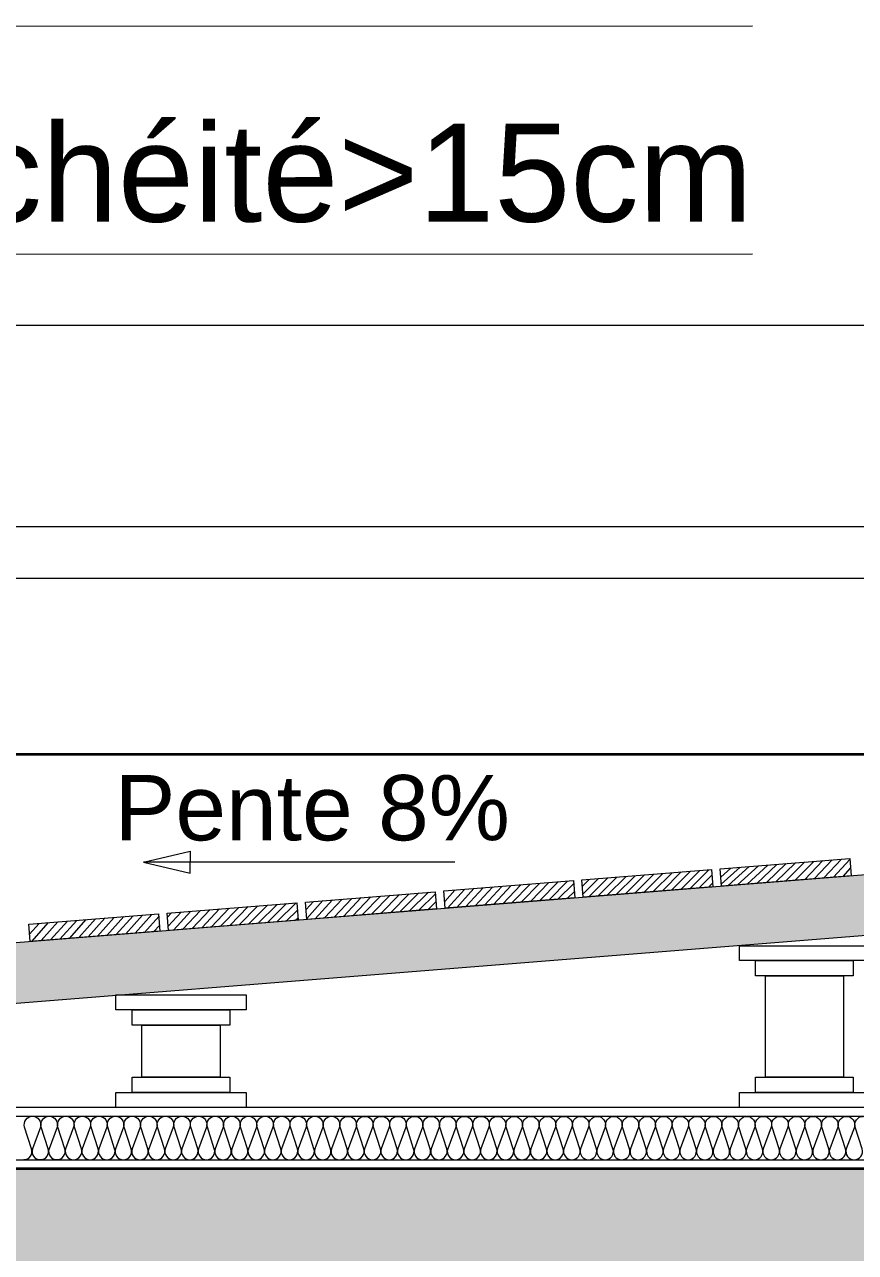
# Model space of a CAD drawing. Header units: metres. Extents: x 1838950 to 1842843, y 5171318 to 5174224.
# Drawn here: x 1841219.976 to 1841220.934, y 5171402.426 to 5171403.841 of the extents above; entities that cross this region are included whole.
import ezdxf

# ---------------------------------------------------------------- set-up
doc = ezdxf.new("R2010")
doc.units = ezdxf.units.M
doc.header["$LTSCALE"] = 0.0254
doc.header["$PDMODE"] = 1
doc.header["$PDSIZE"] = -2
doc.layers.get('0').update_dxf_attribs({"lineweight": 18})
doc.layers.get('DEFPOINTS').update_dxf_attribs({"lineweight": 18})
doc.layers.add('00 CHAZAL CONSTRUCTION', color=1, linetype='Continuous', lineweight=5, true_color=0xff0000)
for name, color, linetype, lineweight in [('00 CHAZAL Coupe A.5', 7, 'Continuous', 18), ('00 CHAZAL INVISIBLE ARCHI', 7, 'Continuous', 5), ('00 CHAZAL PLATELAGE BOIS', 7, 'Continuous', 5)]:
    doc.layers.add(name, color=color, linetype=linetype, lineweight=lineweight)
doc.styles.add('Arial', font='arial.ttf')
doc.dimstyles.new('IS', dxfattribs={"dimtxt": 302.065972222221, "dimasz": 9.921875e-05, "dimexe": 2e-07, "dimexo": 1e-06, "dimgap": 2.999999999999999e-07, "dimtad": 1, "dimzin": 3, "dimtxsty": 'Arial', "dimblk": 'DOT', "dimblk1": 'DOT', "dimblk2": 'DOT', "dimcen": 0, "dimdle": 1e-06, "dimazin": 0, "dimtfac": 1, "dimtix": 1, "dimtmove": 0, "dimatfit": 0, "dimldrblk": 'DOT', "dimfxl": 1e-06, "dimfxlon": 1, "dimfrac": 2, "dimtolj": 1, "dimtzin": 3, "dimarcsym": 0})
pattern_1 = [(45, (388.1691140702418, 220.8695760480229), (0, -0.009999999999999997), [])]

# ---------------------------------------------------------------- blocks, each defined once
blk = doc.blocks.new('Groupe-1822-1')
at = {"layer": '00 CHAZAL Coupe A.5', "color": 7, "linetype": 'Continuous', "lineweight": 5, "flags": 128}
for points in [[(1841220.081091919, 5171402.722337098), (1841220.231091918, 5171402.722324518), (1841220.231090476, 5171402.705128681), (1841220.081090477, 5171402.705141261)], [(1841220.099840661, 5171402.705139688), (1841220.21234066, 5171402.705130254), (1841220.21233918, 5171402.687477744), (1841220.09983918, 5171402.687487178)], [(1841220.111097911, 5171402.687486235), (1841220.201097911, 5171402.687478688), (1841220.201092874, 5171402.627419063), (1841220.111092875, 5171402.62742661)], [(1841220.099843059, 5171402.627427553), (1841220.212343058, 5171402.627418119), (1841220.212341578, 5171402.609765962), (1841220.099841578, 5171402.609775396)], [(1841220.081091763, 5171402.609776969), (1841220.231091762, 5171402.609764389), (1841220.23109032, 5171402.592568553), (1841220.081090321, 5171402.592581131)]]:
    blk.add_lwpolyline(points, close=True, dxfattribs=at)
blk = doc.blocks.new('Groupe-1823-1')
at = {"layer": '00 CHAZAL Coupe A.5', "color": 7, "linetype": 'Continuous', "lineweight": 5, "flags": 128}
for points in [[(1841220.799861541, 5171402.77913355), (1841220.949861541, 5171402.77912097), (1841220.949860099, 5171402.761925133), (1841220.7998601, 5171402.761937712)], [(1841220.818610284, 5171402.76193614), (1841220.931110283, 5171402.761926705), (1841220.931108803, 5171402.744274195), (1841220.818608803, 5171402.744283631)], [(1841220.829871561, 5171402.744282686), (1841220.91987156, 5171402.744275139), (1841220.91986176, 5171402.627418324), (1841220.82986176, 5171402.627425872)], [(1841220.818611945, 5171402.627426815), (1841220.931111944, 5171402.62741738), (1841220.931110464, 5171402.609765223), (1841220.818610464, 5171402.609774658)], [(1841220.799860648, 5171402.609776231), (1841220.949860648, 5171402.609763651), (1841220.949859206, 5171402.592567814), (1841220.799859206, 5171402.592580394)]]:
    blk.add_lwpolyline(points, close=True, dxfattribs=at)
blk = doc.blocks.new('Groupe-1963-1')
at = {"layer": '00 CHAZAL Coupe A.5', "color": 7, "linetype": 'Continuous', "lineweight": 18, "flags": 128}
blk.add_lwpolyline([(1841219.974725336, 5171402.53245844, 0.5086978781943698), (1841219.983834239, 5171402.544956994), (1841219.975803624, 5171402.569958271, -0.508787617692906), (1841219.984912527, 5171402.582460579, -0.5087877163373202), (1841219.994017458, 5171402.569955377), (1841219.984771739, 5171402.544956845, 0.5086977309125061), (1841219.99387667, 5171402.532455399, 0.5086978781943698), (1841220.002985574, 5171402.544953952), (1841219.994954958, 5171402.569955228, -0.5087877877288169), (1841220.004063862, 5171402.582457537, -0.5087876762347588), (1841220.013168793, 5171402.569952334), (1841220.003923074, 5171402.544953803, 0.5086977514065075), (1841220.013028005, 5171402.532452356, 0.5086978781943698), (1841220.022136908, 5171402.54495091), (1841220.014106293, 5171402.569952185, -0.5087877877288169), (1841220.023215196, 5171402.582454494, -0.5087876762347588), (1841220.032320127, 5171402.569949293), (1841220.023074408, 5171402.544950761, 0.5086977309125061), (1841220.03217934, 5171402.532449314, 0.5086978781943698), (1841220.041288243, 5171402.544947867), (1841220.033257627, 5171402.569949144, -0.5087877877288169), (1841220.042366531, 5171402.582451453, -0.5087876762347588), (1841220.051471462, 5171402.56994625), (1841220.042225742, 5171402.544947718, 0.5086977514065075), (1841220.051330674, 5171402.532446272, 0.5086978781943698), (1841220.060439577, 5171402.544944826), (1841220.052408962, 5171402.569946101, -0.5087877877288169), (1841220.061517865, 5171402.58244841, -0.5087876762347588), (1841220.070622796, 5171402.569943207), (1841220.061377077, 5171402.544944676, 0.5086977821425371), (1841220.070482009, 5171402.53244323, 0.5086978781943698), (1841220.079590912, 5171402.544941783), (1841220.071560296, 5171402.569943059, -0.5087877066343132), (1841220.0806692, 5171402.582445368, -0.5087876762347588), (1841220.089774131, 5171402.569940166), (1841220.080528412, 5171402.544941633, 0.5086978026365422), (1841220.089633343, 5171402.532440187, 0.5086979592875643), (1841220.098742246, 5171402.544938739), (1841220.090711631, 5171402.569940016, -0.508787617692906), (1841220.099820534, 5171402.582442326, -0.5087877163373202), (1841220.108925465, 5171402.569937122), (1841220.099679746, 5171402.544938591, 0.5086977821425371), (1841220.108784678, 5171402.532437145, 0.5086979592875643), (1841220.117893581, 5171402.544935698), (1841220.109862965, 5171402.569936974, -0.508787617692906), (1841220.118971869, 5171402.582439283, -0.5087876069041993), (1841220.1280768, 5171402.56993408), (1841220.118831081, 5171402.544935549, 0.5086978026365422), (1841220.127936012, 5171402.532434103, 0.5086979592875643), (1841220.137044915, 5171402.544932655), (1841220.1290143, 5171402.569933931, -0.508787617692906), (1841220.138123204, 5171402.582436241, -0.5087876274020644), (1841220.147228134, 5171402.569931038), (1841220.137982415, 5171402.544932507, 0.5086977821425371), (1841220.147087347, 5171402.53243106, 0.5086979592875643), (1841220.15619625, 5171402.544929613), (1841220.148165634, 5171402.569930889, -0.508787617692906), (1841220.157274538, 5171402.582433199, -0.5087876069041993), (1841220.166379469, 5171402.569927996), (1841220.15713375, 5171402.544929464, 0.5086977206704842), (1841220.166238681, 5171402.532428017, 0.5086978773204903), (1841220.175347584, 5171402.544926571), (1841220.167316969, 5171402.569927847, -0.508787617692906), (1841220.176425873, 5171402.582430157, -0.5087876274020644), (1841220.185530803, 5171402.569924953), (1841220.176285084, 5171402.544926422, 0.5086977001764856), (1841220.185390016, 5171402.532424974, 0.5086978773204903), (1841220.194498919, 5171402.544923529), (1841220.186468303, 5171402.569924804, -0.508787617692906), (1841220.195577207, 5171402.582427114, -0.5087876069041993), (1841220.204682138, 5171402.569921912), (1841220.195436419, 5171402.544923379, 0.5086977514065075), (1841220.20454135, 5171402.532421933, 0.5086978781943698), (1841220.213650253, 5171402.544920485), (1841220.205619638, 5171402.569921762, -0.508787617692906), (1841220.214728542, 5171402.582424072, -0.5087877163373202), (1841220.223833472, 5171402.569918868), (1841220.214587753, 5171402.544920336, 0.5086977309125061), (1841220.223692685, 5171402.53241889, 0.5086978781943698), (1841220.232801588, 5171402.544917443), (1841220.224770973, 5171402.569918719, -0.508787617692906), (1841220.233879876, 5171402.582421029, -0.5087877163373202), (1841220.242984807, 5171402.569915826), (1841220.233739088, 5171402.544917295, 0.5086977514065075), (1841220.242844019, 5171402.532415848, 0.5086978781943698), (1841220.251952922, 5171402.544914401), (1841220.243922307, 5171402.569915677, -0.5087877877288169), (1841220.253031211, 5171402.582417986, -0.5087876762347588), (1841220.262136142, 5171402.569912784), (1841220.252890422, 5171402.544914252, 0.5086977309125061), (1841220.261995354, 5171402.532412806, 0.5086978781943698), (1841220.271104257, 5171402.544911359), (1841220.263073642, 5171402.569912635, -0.5087877877288169), (1841220.272182545, 5171402.582414944, -0.5087876762347588), (1841220.281287476, 5171402.569909741), (1841220.272041757, 5171402.54491121, 0.5086977514065075), (1841220.281146688, 5171402.532409763, 0.5086978781943698), (1841220.290255592, 5171402.544908317), (1841220.282224976, 5171402.569909593, -0.5087877877288169), (1841220.29133388, 5171402.582411901, -0.5087876762347588), (1841220.300438811, 5171402.569906699), (1841220.291193091, 5171402.544908168, 0.5086977309125061), (1841220.300298023, 5171402.532406721, 0.5086978781943698), (1841220.309406926, 5171402.544905274), (1841220.301376311, 5171402.56990655, -0.5087877877288169), (1841220.310485214, 5171402.582408859, -0.5087876762347588), (1841220.319590145, 5171402.569903657), (1841220.310344426, 5171402.544905124, 0.5086978026365422), (1841220.319449357, 5171402.532403679, 0.5086979592875643), (1841220.32855826, 5171402.544902232), (1841220.320527645, 5171402.569903508, -0.5087877066343132), (1841220.329636549, 5171402.582405817, -0.5087876762347588), (1841220.33874148, 5171402.569900615), (1841220.32949576, 5171402.544902083, 0.5086977821425371), (1841220.338600692, 5171402.532400637, 0.5086979592875643), (1841220.347709595, 5171402.544899189), (1841220.33967898, 5171402.569900465, -0.508787617692906), (1841220.348787883, 5171402.582402775, -0.5087877163373202), (1841220.357892814, 5171402.569897572), (1841220.348647095, 5171402.54489904, 0.5086978026365422), (1841220.357752027, 5171402.532397594, 0.5086979592875643), (1841220.366860929, 5171402.544896147), (1841220.358830314, 5171402.569897423, -0.508787617692906), (1841220.367939218, 5171402.582399732, -0.5087876274020644), (1841220.377044149, 5171402.569894529), (1841220.367798429, 5171402.544895998, 0.5086977821425371), (1841220.376903361, 5171402.532394553, 0.5086979592875643), (1841220.386012264, 5171402.544893105), (1841220.377981649, 5171402.569894381, -0.508787617692906), (1841220.387090553, 5171402.582396691, -0.5087876069041993), (1841220.396195483, 5171402.569891487), (1841220.386949764, 5171402.544892956, 0.5086978026365422), (1841220.396054696, 5171402.53239151, 0.5086979592875643), (1841220.405163598, 5171402.544890062), (1841220.397132983, 5171402.569891338, -0.508787617692906), (1841220.406241887, 5171402.582393648, -0.5087876274020644), (1841220.415346818, 5171402.569888445), (1841220.406101099, 5171402.544889914, 0.5086977001764856), (1841220.41520603, 5171402.532388465, 0.5086978773204903), (1841220.424314933, 5171402.54488702), (1841220.416284318, 5171402.569888297, -0.508787617692906), (1841220.425393222, 5171402.582390605, -0.5087876069041993), (1841220.434498152, 5171402.569885403), (1841220.425252433, 5171402.544886871, 0.5086977206704842), (1841220.434357365, 5171402.532385424, 0.5086978773204903), (1841220.443466268, 5171402.544883978), (1841220.435435652, 5171402.569885254, -0.508787617692906), (1841220.444544556, 5171402.582387564, -0.5087876274020644), (1841220.453649487, 5171402.56988236), (1841220.444403768, 5171402.544883829, 0.5086977309125061), (1841220.453508699, 5171402.532382381, 0.5086978781943698), (1841220.462617602, 5171402.544880935), (1841220.454586987, 5171402.56988221, -0.508787617692906), (1841220.463695891, 5171402.58238452, -0.5087877163373202), (1841220.472800821, 5171402.569879318), (1841220.463555102, 5171402.544880786, 0.5086977514065075), (1841220.472660034, 5171402.532379339, 0.5086978781943698), (1841220.481768937, 5171402.544877892), (1841220.473738321, 5171402.569879169, -0.508787617692906), (1841220.482847225, 5171402.582381479, -0.5087877163373202), (1841220.491952156, 5171402.569876275), (1841220.482706437, 5171402.544877743, 0.5086977309125061), (1841220.491811368, 5171402.532376297, 0.5086978781943698), (1841220.500920271, 5171402.544874851), (1841220.492889656, 5171402.569876126, -0.5087877877288169), (1841220.50199856, 5171402.582378435, -0.5087876762347588), (1841220.51110349, 5171402.569873232), (1841220.501857771, 5171402.544874702, 0.5086977514065075), (1841220.510962703, 5171402.532373255, 0.5086978781943698), (1841220.520071606, 5171402.544871808), (1841220.51204099, 5171402.569873084, -0.5087877877288169), (1841220.521149894, 5171402.582375393, -0.5087876762347588), (1841220.530254825, 5171402.569870191), (1841220.521009106, 5171402.544871659, 0.5086977309125061), (1841220.530114037, 5171402.532370212, 0.5086978781943698), (1841220.53922294, 5171402.544868765), (1841220.531192325, 5171402.569870042, -0.5087877877288169), (1841220.540301228, 5171402.582372351, -0.5087876762347588), (1841220.549406159, 5171402.569867148), (1841220.54016044, 5171402.544868617, 0.5086977514065075), (1841220.549265372, 5171402.532367171, 0.5086978781943698), (1841220.558374275, 5171402.544865724), (1841220.550343659, 5171402.569867, -0.5087877877288169), (1841220.559452563, 5171402.582369309, -0.5087876762347588), (1841220.568557494, 5171402.569864106), (1841220.559311775, 5171402.544865574, 0.5086977821425371), (1841220.568416706, 5171402.532364128, 0.5086979592875643), (1841220.577525609, 5171402.54486268), (1841220.569494994, 5171402.569863957, -0.5087877066343132), (1841220.578603897, 5171402.582366266, -0.5087876762347588), (1841220.587708829, 5171402.569861064), (1841220.578463109, 5171402.544862532, 0.5086978026365422), (1841220.587568041, 5171402.532361086, 0.5086979592875643), (1841220.596676944, 5171402.544859638), (1841220.588646329, 5171402.569860914, -0.508787617692906), (1841220.597755232, 5171402.582363224, -0.5087877163373202), (1841220.606860163, 5171402.569858021), (1841220.597614444, 5171402.544859489, 0.5086977821425371), (1841220.606719375, 5171402.532358044, 0.5086979592875643), (1841220.615828278, 5171402.544856596), (1841220.607797663, 5171402.569857872, -0.508787617692906), (1841220.616906567, 5171402.582360182, -0.5087876069041993), (1841220.626011498, 5171402.569854978), (1841220.616765778, 5171402.544856447, 0.5086978026365422), (1841220.62587071, 5171402.532355001, 0.5086979592875643), (1841220.634979613, 5171402.544853554), (1841220.626948998, 5171402.569854829, -0.508787617692906), (1841220.636057901, 5171402.582357139, -0.5087876274020644), (1841220.645162832, 5171402.569851937), (1841220.635917113, 5171402.544853405, 0.5086977821425371), (1841220.645022044, 5171402.532351959, 0.5086979592875643), (1841220.654130947, 5171402.544850511), (1841220.646100332, 5171402.569851788, -0.508787617692906), (1841220.655209236, 5171402.582354098, -0.5087876069041993), (1841220.664314167, 5171402.569848894), (1841220.655068447, 5171402.544850362, 0.5086977206704842), (1841220.664173379, 5171402.532348915, 0.5086978773204903), (1841220.673282282, 5171402.54484747), (1841220.665251666, 5171402.569848745, -0.508787617692906), (1841220.67436057, 5171402.582351055, -0.5087876274020644), (1841220.683465501, 5171402.569845852), (1841220.674219782, 5171402.544847321, 0.5086977001764856), (1841220.683324713, 5171402.532345873, 0.5086978773204903), (1841220.692433616, 5171402.544844427), (1841220.684403001, 5171402.569845703, -0.508787617692906), (1841220.693511905, 5171402.582348013, -0.5087876069041993), (1841220.702616835, 5171402.56984281), (1841220.693371116, 5171402.544844277, 0.5086977514065075), (1841220.702476048, 5171402.532342831, 0.5086978781943698), (1841220.711584951, 5171402.544841384), (1841220.703554336, 5171402.56984266, -0.508787617692906), (1841220.712663239, 5171402.58234497, -0.5087877163373202), (1841220.72176817, 5171402.569839766), (1841220.712522451, 5171402.544841236, 0.5086977309125061), (1841220.721627383, 5171402.532339788, 0.5086978781943698), (1841220.730736285, 5171402.544838342), (1841220.72270567, 5171402.569839618, -0.5087877877288169), (1841220.731814574, 5171402.582341926, -0.5087876762347588), (1841220.740919505, 5171402.569836725), (1841220.731673785, 5171402.544838193, 0.5086977514065075), (1841220.740778717, 5171402.532336746, 0.5086978781943698), (1841220.74988762, 5171402.544835299), (1841220.741857005, 5171402.569836576, -0.5087877877288169), (1841220.750965908, 5171402.582338884, -0.5087876762347588), (1841220.760070839, 5171402.569833682), (1841220.75082512, 5171402.544835151, 0.5086977309125061), (1841220.759930052, 5171402.532333704, 0.5086978781943698), (1841220.769038955, 5171402.544832258), (1841220.761008339, 5171402.569833533, -0.5087877877288169), (1841220.770117243, 5171402.582335842, -0.5087876762347588), (1841220.779222174, 5171402.56983064), (1841220.769976455, 5171402.544832109, 0.5086977514065075), (1841220.779081386, 5171402.532330662, 0.5086978781943698), (1841220.788190289, 5171402.544829215), (1841220.780159674, 5171402.569830491, -0.5087877877288169), (1841220.789268577, 5171402.5823328, -0.5087876762347588), (1841220.798373508, 5171402.569827598), (1841220.789127789, 5171402.544829066, 0.5086977309125061), (1841220.798232721, 5171402.532327619, 0.5086978781943698), (1841220.807341624, 5171402.544826173), (1841220.799311008, 5171402.569827449, -0.5087877877288169), (1841220.808419912, 5171402.582329758, -0.5087876762347588), (1841220.817524843, 5171402.569824555), (1841220.808279124, 5171402.544826023, 0.5086978026365422), (1841220.817384055, 5171402.532324578, 0.5086979592875643), (1841220.826492958, 5171402.54482313), (1841220.818462343, 5171402.569824406, -0.508787617692906), (1841220.827571246, 5171402.582326716, -0.5087876762347588), (1841220.836676177, 5171402.569821513), (1841220.827430458, 5171402.544822981, 0.5086977821425371), (1841220.83653539, 5171402.532321535, 0.5086979592875643), (1841220.845644293, 5171402.544820087), (1841220.837613677, 5171402.569821363, -0.508787617692906), (1841220.846722581, 5171402.582323673, -0.5087877163373202), (1841220.855827512, 5171402.56981847), (1841220.846581793, 5171402.544819939, 0.5086978026365422), (1841220.855686724, 5171402.532318493, 0.5086979592875643), (1841220.864795627, 5171402.544817045), (1841220.856765012, 5171402.569818322, -0.508787617692906), (1841220.865873916, 5171402.582320631, -0.5087876274020644), (1841220.874978846, 5171402.569815428), (1841220.865733127, 5171402.544816896, 0.5086977821425371), (1841220.874838059, 5171402.532315451, 0.5086979592875643), (1841220.883946962, 5171402.544814003), (1841220.875916346, 5171402.569815279, -0.508787617692906), (1841220.88502525, 5171402.582317589, -0.5087876069041993), (1841220.894130181, 5171402.569812385), (1841220.884884462, 5171402.544813855, 0.5086977719005097), (1841220.893989393, 5171402.532312407, 0.5086979584136777), (1841220.903098296, 5171402.544810961), (1841220.895067681, 5171402.569812236, -0.508787617692906), (1841220.904176585, 5171402.582314546, -0.5087876274020644), (1841220.913281515, 5171402.569809344), (1841220.904035796, 5171402.544810812, 0.5086977001764856), (1841220.913140728, 5171402.532309365, 0.5086978773204903), (1841220.922249631, 5171402.544807918), (1841220.914219015, 5171402.569809195, -0.508787617692906), (1841220.923327919, 5171402.582311505, -0.5087876069041993), (1841220.93243285, 5171402.569806301), (1841220.923187131, 5171402.544807769, 0.5086977206704842), (1841220.932292062, 5171402.532306322, 0.5086978773204903), (1841220.941400965, 5171402.544804877), (1841220.93337035, 5171402.569806152, -0.5087876161712873), (1841220.942479254, 5171402.582308461, -0.5087876454879566)], format="xyb", dxfattribs=at)
blk = doc.blocks.new('Groupe-1978-1')
at = {"layer": '00 CHAZAL Coupe A.5', "color": 7, "linetype": 'Continuous', "lineweight": 18}
for p, q in [((1841220.112788783, 5171402.875492861), (1841220.16678289, 5171402.888160388)), ((1841220.16678289, 5171402.888160388), (1841220.16678289, 5171402.875495499)), ((1841220.471629928, 5171402.875510387), (1841220.112788783, 5171402.875492861)), ((1841220.112788783, 5171402.875492861), (1841220.166784127, 5171402.86283061)), ((1841220.166784127, 5171402.86283061), (1841220.16678289, 5171402.875495499))]:
    blk.add_line(p, q, dxfattribs=at)
blk = doc.blocks.new('Groupe-1988-1')
at = {"layer": '00 CHAZAL CONSTRUCTION', "flags": 128}
blk.add_lwpolyline([(1841195.296588009, 5171405.794609969), (1841195.296587505, 5171403.494609969), (1841256.88204501, 5171403.49460997), (1841256.882043539, 5171406.072559759)], dxfattribs=at)
blk = doc.blocks.new('Groupe-1989-1')
at = {"layer": '00 CHAZAL CONSTRUCTION', "color": 7}
blk.add_blockref('Groupe-1988-1', (0, 0), dxfattribs=at)
blk = doc.blocks.new('_DOT')
at = {"color": 0, "linetype": 'ByBlock', "lineweight": -2}
blk.add_line((-0.5, 0), (-1, 0), dxfattribs=at)
at = {"color": 0, "linetype": 'ByBlock', "const_width": 0.5}
blk.add_lwpolyline([(-0.25, 0, 1), (0.25, 0, 1)], format="xyb", close=True, dxfattribs=at)
blk = doc.blocks.new('*D556')
at = {"layer": '00 CHAZAL Coupe A.5', "color": 0, "linetype": 'Continuous', "lineweight": -2, "transparency": 16777216}
for p, q in [((1841219.407896663, 5171403.282306582), (1841219.407896663, 5171403.302150331)), ((1841219.408096662, 5171403.262462832), (1841219.407856663, 5171403.262462832)), ((1841219.407896663, 5171403.262462832), (1841219.407896663, 5171403.010945064)), ((1841219.408096662, 5171403.010945064), (1841219.407856663, 5171403.010945064)), ((1841219.407896663, 5171402.991101314), (1841219.407896663, 5171402.971257565))]:
    blk.add_line(p, q, dxfattribs=at)
at = {"layer": 'DEFPOINTS', "color": 0, "transparency": 16777216}
for p in [(1841220.070308961, 5171403.262462832), (1841219.407896663, 5171403.010945064), (1841219.925095109, 5171403.010945064)]:
    blk.add_point(p, dxfattribs=at)
at = {"layer": '00 CHAZAL Coupe A.5', "color": 0, "lineweight": -2, "transparency": 16777216, "xscale": 0.01984375, "yscale": 0.01984375, "zscale": 0.01984375}
for p, rotation in [((1841219.407896663, 5171403.262462832), 270), ((1841219.407896663, 5171403.010945064), 90)]:
    blk.add_blockref('_DOT', p, dxfattribs=dict(at, rotation=rotation))
at = {"layer": '00 CHAZAL Coupe A.5', "color": 0, "lineweight": 5, "transparency": 16777216, "insert": (1841219.317543057, 5171403.136703948), "char_height": 0.1005055871212121, "attachment_point": 5, "rotation": 90, "style": 'Arial'}
blk.add_mtext('\\A1;0,25', dxfattribs=at)
blk = doc.blocks.new('Groupe-2079-1')
at = {"layer": '00 CHAZAL Coupe A.5', "color": 1, "linetype": 'Continuous', "lineweight": 35, "true_color": 0xff0000, "transparency": 33554687, "flags": 128}
blk.add_lwpolyline([(1841194.98728708, 5171405.300031842), (1841194.987285593, 5171403.000031841), (1841225.780014346, 5171403.000018678)], dxfattribs=at)
blk = doc.blocks.new('Groupe-2016-1')
at = {"layer": '00 CHAZAL Coupe A.5', "color": 7, "linetype": 'Continuous', "lineweight": 5}
dim = blk.add_linear_dim(base=(1841219.407896663, 5171403.010945064), p1=(1841220.070308961, 5171403.262462832), p2=(1841219.925095109, 5171403.010945064), angle=89.99999999996848, dimstyle='IS', override={"dimtxt": 0.1005055871212121, "dimasz": 0.01984375, "dimexe": 4e-05, "dimgap": 0.03, "dimpost": '<>', "dimtxsty": 'Arial', "dimdle": 0.0002, "dimtmove": 2, "dimfxl": 0.0002}, dxfattribs=at)
dim.commit()
dim.dimension.update_dxf_attribs({"geometry": '*D556', "text_midpoint": (1841219.317543057, 5171403.136703948)})

msp = doc.modelspace()

# ---------------------------------------------------------------- hatches: boundary and pattern name
at = {"layer": '00 CHAZAL Coupe A.5', "linetype": 'Continuous', "lineweight": 0, "true_color": 0xaaaaaa}
h = msp.add_hatch(color=253, dxfattribs=at)
h.paths.add_polyline_path([(1841218.095095851, 5171406.006714342), (1841217.935127088, 5171406.006714349), (1841217.935127093, 5171405.874294399), (1841217.935095848, 5171405.874294403), (1841217.935095848, 5171405.312162841), (1841216.795524087, 5171405.312162838), (1841216.795524088, 5171406.192698253), (1841216.615524948, 5171406.192698248), (1841216.615524948, 5171406.192141362), (1841215.057896653, 5171406.19214136), (1841215.057896654, 5171405.99214136), (1841216.615524949, 5171405.992141363), (1841216.615524947, 5171405.445355098), (1841216.615526424, 5171405.445355102), (1841216.615526423, 5171404.915355098), (1841216.615524945, 5171405.445054447), (1841216.615524942, 5171396.211969137), (1841216.793698865, 5171396.211969133), (1841216.793698861, 5171396.271969139), (1841216.795524086, 5171396.271969137), (1841216.795524082, 5171396.661969138), (1841218.693662639, 5171396.661969133), (1841218.693662642, 5171394.021969134), (1841216.615524944, 5171394.021969134), (1841216.615524942, 5171393.716623557), (1841216.613699727, 5171393.716623557), (1841216.613699727, 5171393.570969136), (1841216.795524081, 5171393.570969132), (1841216.795524084, 5171393.80226539), (1841218.693662643, 5171393.802265394), (1841218.693662645, 5171391.380981722), (1841216.615524947, 5171391.380981722), (1841216.615524946, 5171390.685355106), (1841216.615582968, 5171390.6853551), (1841216.615582966, 5171389.980981722), (1841214.764896663, 5171389.980981728), (1841214.76489666, 5171390.968168416), (1841214.764838636, 5171390.968168412), (1841214.764838635, 5171396.892165734), (1841214.584839497, 5171396.892165737), (1841214.584839494, 5171396.891969134), (1841211.437996144, 5171396.891969135), (1841211.43799615, 5171396.891952779), (1841209.457612983, 5171396.891952781), (1841209.457612981, 5171396.891971203), (1841203.851896658, 5171396.891971201), (1841203.851896659, 5171396.967088724), (1841203.710487831, 5171396.967088722), (1841203.710487824, 5171396.873162834), (1841203.710690189, 5171396.87316284), (1841203.710690187, 5171396.785969132), (1841202.562896654, 5171396.785969134), (1841202.562896659, 5171396.787067719), (1841202.495897538, 5171396.785969133), (1841202.495897536, 5171396.802355103), (1841202.494896656, 5171396.802355099), (1841202.494896661, 5171396.891718528), (1841202.494454762, 5171396.891718522), (1841202.494454762, 5171396.967323489), (1841202.294896662, 5171396.967323493), (1841202.294896657, 5171396.854162836), (1841202.295295574, 5171396.854162838), (1841202.295295571, 5171396.699714349), (1841202.294896654, 5171396.699714346), (1841202.294896657, 5171390.294394145), (1841202.494896655, 5171390.35736255), (1841202.494896663, 5171391.230981721), (1841202.495176716, 5171391.230981732), (1841202.49517672, 5171391.250981726), (1841214.584839502, 5171391.250981725), (1841214.584839503, 5171389.58098173), (1841216.795524085, 5171389.580981727), (1841216.795524086, 5171391.250981731), (1841224.274896664, 5171391.25098173), (1841224.274896662, 5171390.450441317), (1841224.455095101, 5171390.505040719), (1841224.455095105, 5171391.380981728), (1841218.87366264, 5171391.380981729), (1841218.873662646, 5171393.80226539), (1841219.792896656, 5171393.802265393), (1841224.455095105, 5171393.851355101), (1841224.45509511, 5171394.171902447), (1841222.763662643, 5171394.171902443), (1841219.783036844, 5171394.021969129), (1841218.873662645, 5171394.021969129), (1841218.873662644, 5171396.661969138), (1841224.45509511, 5171396.661969137), (1841224.455095105, 5171396.891969129), (1841216.795524088, 5171396.891969138), (1841216.795524084, 5171399.484662842), (1841216.79589666, 5171399.484662836), (1841216.795896662, 5171399.482162836), (1841217.935071929, 5171399.482162836), (1841217.935071926, 5171399.162589855), (1841218.095735973, 5171399.162589856), (1841218.095735975, 5171399.482162837), (1841224.455095103, 5171399.482162833), (1841224.455095106, 5171399.73216284), (1841216.795524087, 5171399.732162838), (1841216.795524081, 5171402.272162843), (1841217.935071934, 5171402.272162834), (1841217.935071931, 5171401.952589855), (1841218.095735967, 5171401.952589857), (1841218.09573597, 5171402.272162837), (1841224.45509511, 5171402.272162842), (1841224.455095106, 5171402.87216284), (1841224.275095101, 5171402.872162835), (1841224.275095105, 5171402.522162833), (1841218.095095853, 5171402.522162841), (1841218.095095857, 5171402.739867591), (1841217.935095849, 5171402.74660206), (1841217.935095855, 5171402.522462839), (1841216.795524083, 5171402.522462838), (1841216.795524082, 5171405.092162834), (1841217.935095854, 5171405.092162836), (1841217.935095852, 5171404.983020116), (1841217.934348704, 5171404.983020118), (1841217.934348707, 5171404.899759658), (1841218.095095854, 5171404.899759656)])
h.paths.add_polyline_path([(1841214.584839494, 5171396.521969138), (1841214.5848395, 5171394.016268358), (1841212.442567158, 5171393.994842677), (1841212.442567158, 5171393.974840392), (1841212.292567155, 5171393.97484039), (1841212.292567161, 5171393.994840393), (1841209.580295818, 5171394.021965394), (1841202.644896659, 5171394.021969139), (1841202.644896662, 5171393.991969137), (1841202.494896659, 5171393.991969134), (1841202.494896663, 5171396.583796597), (1841203.851362986, 5171396.583796599), (1841203.851362987, 5171396.661969135), (1841208.780295815, 5171396.661969135), (1841208.78029582, 5171396.521969128)])
h.paths.add_polyline_path([(1841214.584839502, 5171393.802265394), (1841214.584839503, 5171391.37528186), (1841212.442538746, 5171391.353859303), (1841212.442538746, 5171391.330859296), (1841212.292538746, 5171391.330859303), (1841212.292538743, 5171391.3538593), (1841209.580295818, 5171391.380981728), (1841202.644896663, 5171391.380981727), (1841202.644896655, 5171391.350981725), (1841202.494896664, 5171391.35098173), (1841202.494896657, 5171393.802265385)])
at = {"layer": '00 CHAZAL Coupe A.5', "linetype": 'Continuous', "lineweight": 5, "true_color": 0xc0c0c0}
h = msp.add_hatch(dxfattribs=at)
h.set_pattern_fill('BOIS 45', color=9, style=0, pattern_type=2)
h.set_pattern_definition(pattern_1)
h.paths.add_polyline_path([(1841220.777584735, 5171402.867638946), (1841220.927107027, 5171402.879600729), (1841220.928701931, 5171402.859664423), (1841220.77917964, 5171402.847702639)])
h = msp.add_hatch(dxfattribs=at)
h.set_pattern_fill('BOIS 45', color=9, style=0, pattern_type=2)
h.set_pattern_definition(pattern_1)
h.paths.add_polyline_path([(1841220.618094291, 5171402.85487971), (1841220.767616582, 5171402.866841493), (1841220.769211487, 5171402.846905188), (1841220.619689195, 5171402.834943404)])
h = msp.add_hatch(dxfattribs=at)
h.set_pattern_fill('BOIS 45', color=9, style=0, pattern_type=2)
h.set_pattern_definition(pattern_1)
h.paths.add_polyline_path([(1841220.459137198, 5171402.842163142), (1841220.60865949, 5171402.854124926), (1841220.610254394, 5171402.834188621), (1841220.460732102, 5171402.822226837)])
h = msp.add_hatch(dxfattribs=at)
h.set_pattern_fill('BOIS 45', color=9, style=0, pattern_type=2)
h.set_pattern_definition(pattern_1)
h.paths.add_polyline_path([(1841220.299646753, 5171402.829403907), (1841220.449169045, 5171402.84136569), (1841220.45076395, 5171402.821429385), (1841220.301241658, 5171402.809467602)])
h = msp.add_hatch(dxfattribs=at)
h.set_pattern_fill('BOIS 45', color=9, style=0, pattern_type=2)
h.set_pattern_definition(pattern_1)
h.paths.add_polyline_path([(1841220.140156309, 5171402.816644671), (1841220.289678601, 5171402.828606455), (1841220.291273505, 5171402.808670149), (1841220.141751213, 5171402.796708366)])
h = msp.add_hatch(dxfattribs=at)
h.set_pattern_fill('BOIS 45', color=9, style=0, pattern_type=2)
h.set_pattern_definition(pattern_1)
h.paths.add_polyline_path([(1841219.980665864, 5171402.803885436), (1841220.130188156, 5171402.81584722), (1841220.13178306, 5171402.795910913), (1841219.982260769, 5171402.78394913)])
at = {"layer": '00 CHAZAL PLATELAGE BOIS', "linetype": 'Continuous', "lineweight": 0, "true_color": 0xead4bf}
msp.add_hatch(color=254, dxfattribs=at).paths.add_polyline_path([(1841219.331417438, 5171402.731881664), (1841221.003266784, 5171402.865629612), (1841221.008848949, 5171402.795852542), (1841219.336999604, 5171402.662104595)])

# ---------------------------------------------------------------- linework, layer by layer
at = {"layer": '00 CHAZAL Coupe A.5', "color": 7, "linetype": 'Continuous', "lineweight": 13}
for p, q in [((1841218.19408388, 5171403.262462832), (1841224.655080248, 5171403.262462832)), ((1841218.19408388, 5171403.202621101), (1841224.655080248, 5171403.202621101))]:
    msp.add_line(p, q, dxfattribs=at)
at = {"layer": '00 CHAZAL Coupe A.5', "color": 7, "linetype": 'Continuous', "lineweight": 35, "flags": 128}
msp.add_lwpolyline([(1841218.095095857, 5171406.00671434), (1841218.095095857, 5171404.899759652), (1841217.934348706, 5171404.899759652), (1841217.934348706, 5171404.983020112), (1841217.935095857, 5171404.983020112), (1841217.935095857, 5171405.092162833), (1841216.795524088, 5171405.092162833), (1841216.795524088, 5171402.522462833), (1841217.935095857, 5171402.522462833), (1841217.935095857, 5171402.746602056), (1841218.095095857, 5171402.739867589), (1841218.095095857, 5171402.522162832), (1841224.275095109, 5171402.522162832), (1841224.275095109, 5171402.872162832), (1841224.455095109, 5171402.872162832), (1841224.455095109, 5171402.272162832), (1841218.095735975, 5171402.272162832), (1841218.095735975, 5171401.952589847), (1841217.935071933, 5171401.952589847), (1841217.935071933, 5171402.272162832), (1841216.795524088, 5171402.272162832), (1841216.795524088, 5171399.732162832), (1841224.455095109, 5171399.732162832), (1841224.455095109, 5171399.482162832)], dxfattribs=at)
at = {"layer": '00 CHAZAL Coupe A.5', "color": 7, "linetype": 'Continuous', "lineweight": 18, "flags": 128}
for points in [[(1841217.951205794, 5171402.770255205), (1841218.601964044, 5171403.839161427), (1841220.815120024, 5171403.839364689)], [(1841218.095095857, 5171402.694646724), (1841218.617111926, 5171403.576313255), (1841220.815120024, 5171403.576509208)]]:
    msp.add_lwpolyline(points, dxfattribs=at)
at = {"layer": '00 CHAZAL Coupe A.5', "color": 7, "linetype": 'Continuous', "lineweight": 5, "flags": 128}
for points in [[(1841220.777584735, 5171402.867638946), (1841220.927107027, 5171402.879600729), (1841220.928701931, 5171402.859664423), (1841220.77917964, 5171402.847702639)], [(1841220.618094291, 5171402.85487971), (1841220.767616582, 5171402.866841493), (1841220.769211487, 5171402.846905188), (1841220.619689195, 5171402.834943404)], [(1841220.459137198, 5171402.842163142), (1841220.60865949, 5171402.854124926), (1841220.610254394, 5171402.834188621), (1841220.460732102, 5171402.822226837)], [(1841220.299646753, 5171402.829403907), (1841220.449169045, 5171402.84136569), (1841220.45076395, 5171402.821429385), (1841220.301241658, 5171402.809467602)], [(1841220.140156309, 5171402.816644671), (1841220.289678601, 5171402.828606455), (1841220.291273505, 5171402.808670149), (1841220.141751213, 5171402.796708366)], [(1841219.980665864, 5171402.803885436), (1841220.130188156, 5171402.81584722), (1841220.13178306, 5171402.795910913), (1841219.982260769, 5171402.78394913)]]:
    msp.add_lwpolyline(points, close=True, dxfattribs=at)
at = {"layer": '00 CHAZAL Coupe A.5', "color": 7, "linetype": 'Continuous', "lineweight": 13, "flags": 128}
for points in [[(1841224.275095109, 5171402.592574105), (1841218.095095857, 5171402.592574105), (1841218.095095857, 5171402.582574104), (1841224.275095109, 5171402.582574104)], [(1841224.267176229, 5171402.531969128), (1841218.095095857, 5171402.531969128), (1841218.095095857, 5171402.521969128), (1841224.267176229, 5171402.521969128)]]:
    msp.add_lwpolyline(points, close=True, dxfattribs=at)
at = {"layer": '00 CHAZAL PLATELAGE BOIS', "flags": 128}
msp.add_lwpolyline([(1841219.331417438, 5171402.731881664), (1841221.003266784, 5171402.865629612), (1841221.008848949, 5171402.795852542), (1841219.336999604, 5171402.662104595)], close=True, dxfattribs=at)

# ---------------------------------------------------------------- block references
at = {"layer": '00 CHAZAL CONSTRUCTION', "color": 7}
for name in ['Groupe-1989-1', 'Groupe-2079-1']:
    msp.add_blockref(name, (0, 0), dxfattribs=at)
at = {"layer": '00 CHAZAL Coupe A.5', "color": 7}
for name in ['Groupe-1978-1', 'Groupe-1823-1', 'Groupe-1822-1', 'Groupe-1963-1']:
    msp.add_blockref(name, (0, 0), dxfattribs=at)
at = {"layer": '00 CHAZAL INVISIBLE ARCHI', "color": 7, "transparency": 33554687}
msp.add_blockref('Groupe-2016-1', (0, 0), dxfattribs=at)

# ---------------------------------------------------------------- texts
at = {"layer": '00 CHAZAL Coupe A.5', "color": 18, "true_color": 0x000000, "style": 'Arial'}
for s, insert, char_height, attachment_point, rotation, line_spacing_factor in [("Relevé d'étanchéité>15cm", (1841220.8151043, 5171403.726599716), 0.1128628314393939, 3, 0.00600276558725974, 0.9698402797576212), ("Relevé d'étanchéité>15cm", (1841220.8151043, 5171403.726599716), 0.1128628314393939, 3, 0.00600276558725974, 0.9698402797576212), ('Pente 8%', (1841220.307366854, 5171402.975797148), 0.0752418876262626, 2, 0.0027983891584131056, 0.9698402797576214)]:
    msp.add_mtext(s, dxfattribs=dict(at, insert=insert, char_height=char_height, attachment_point=attachment_point, rotation=rotation, line_spacing_factor=line_spacing_factor))

doc.saveas('drawing.dxf')
